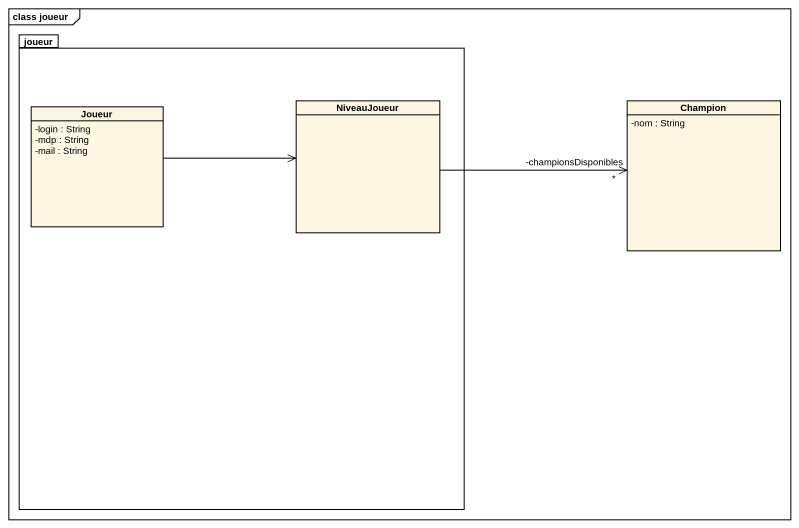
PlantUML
@startuml
mainframe class joueur
hide circle
hide empty members
skinparam classAttributeIconSize 0
package joueur {
  class Joueur {
    -login : String
    -mdp : String
    -mail : String
  }
  class NiveauJoueur
}
class Champion {
  -nom : String
}
Joueur -right-> NiveauJoueur
NiveauJoueur -right-> "-championsDisponibles\n*" Champion
@enduml
